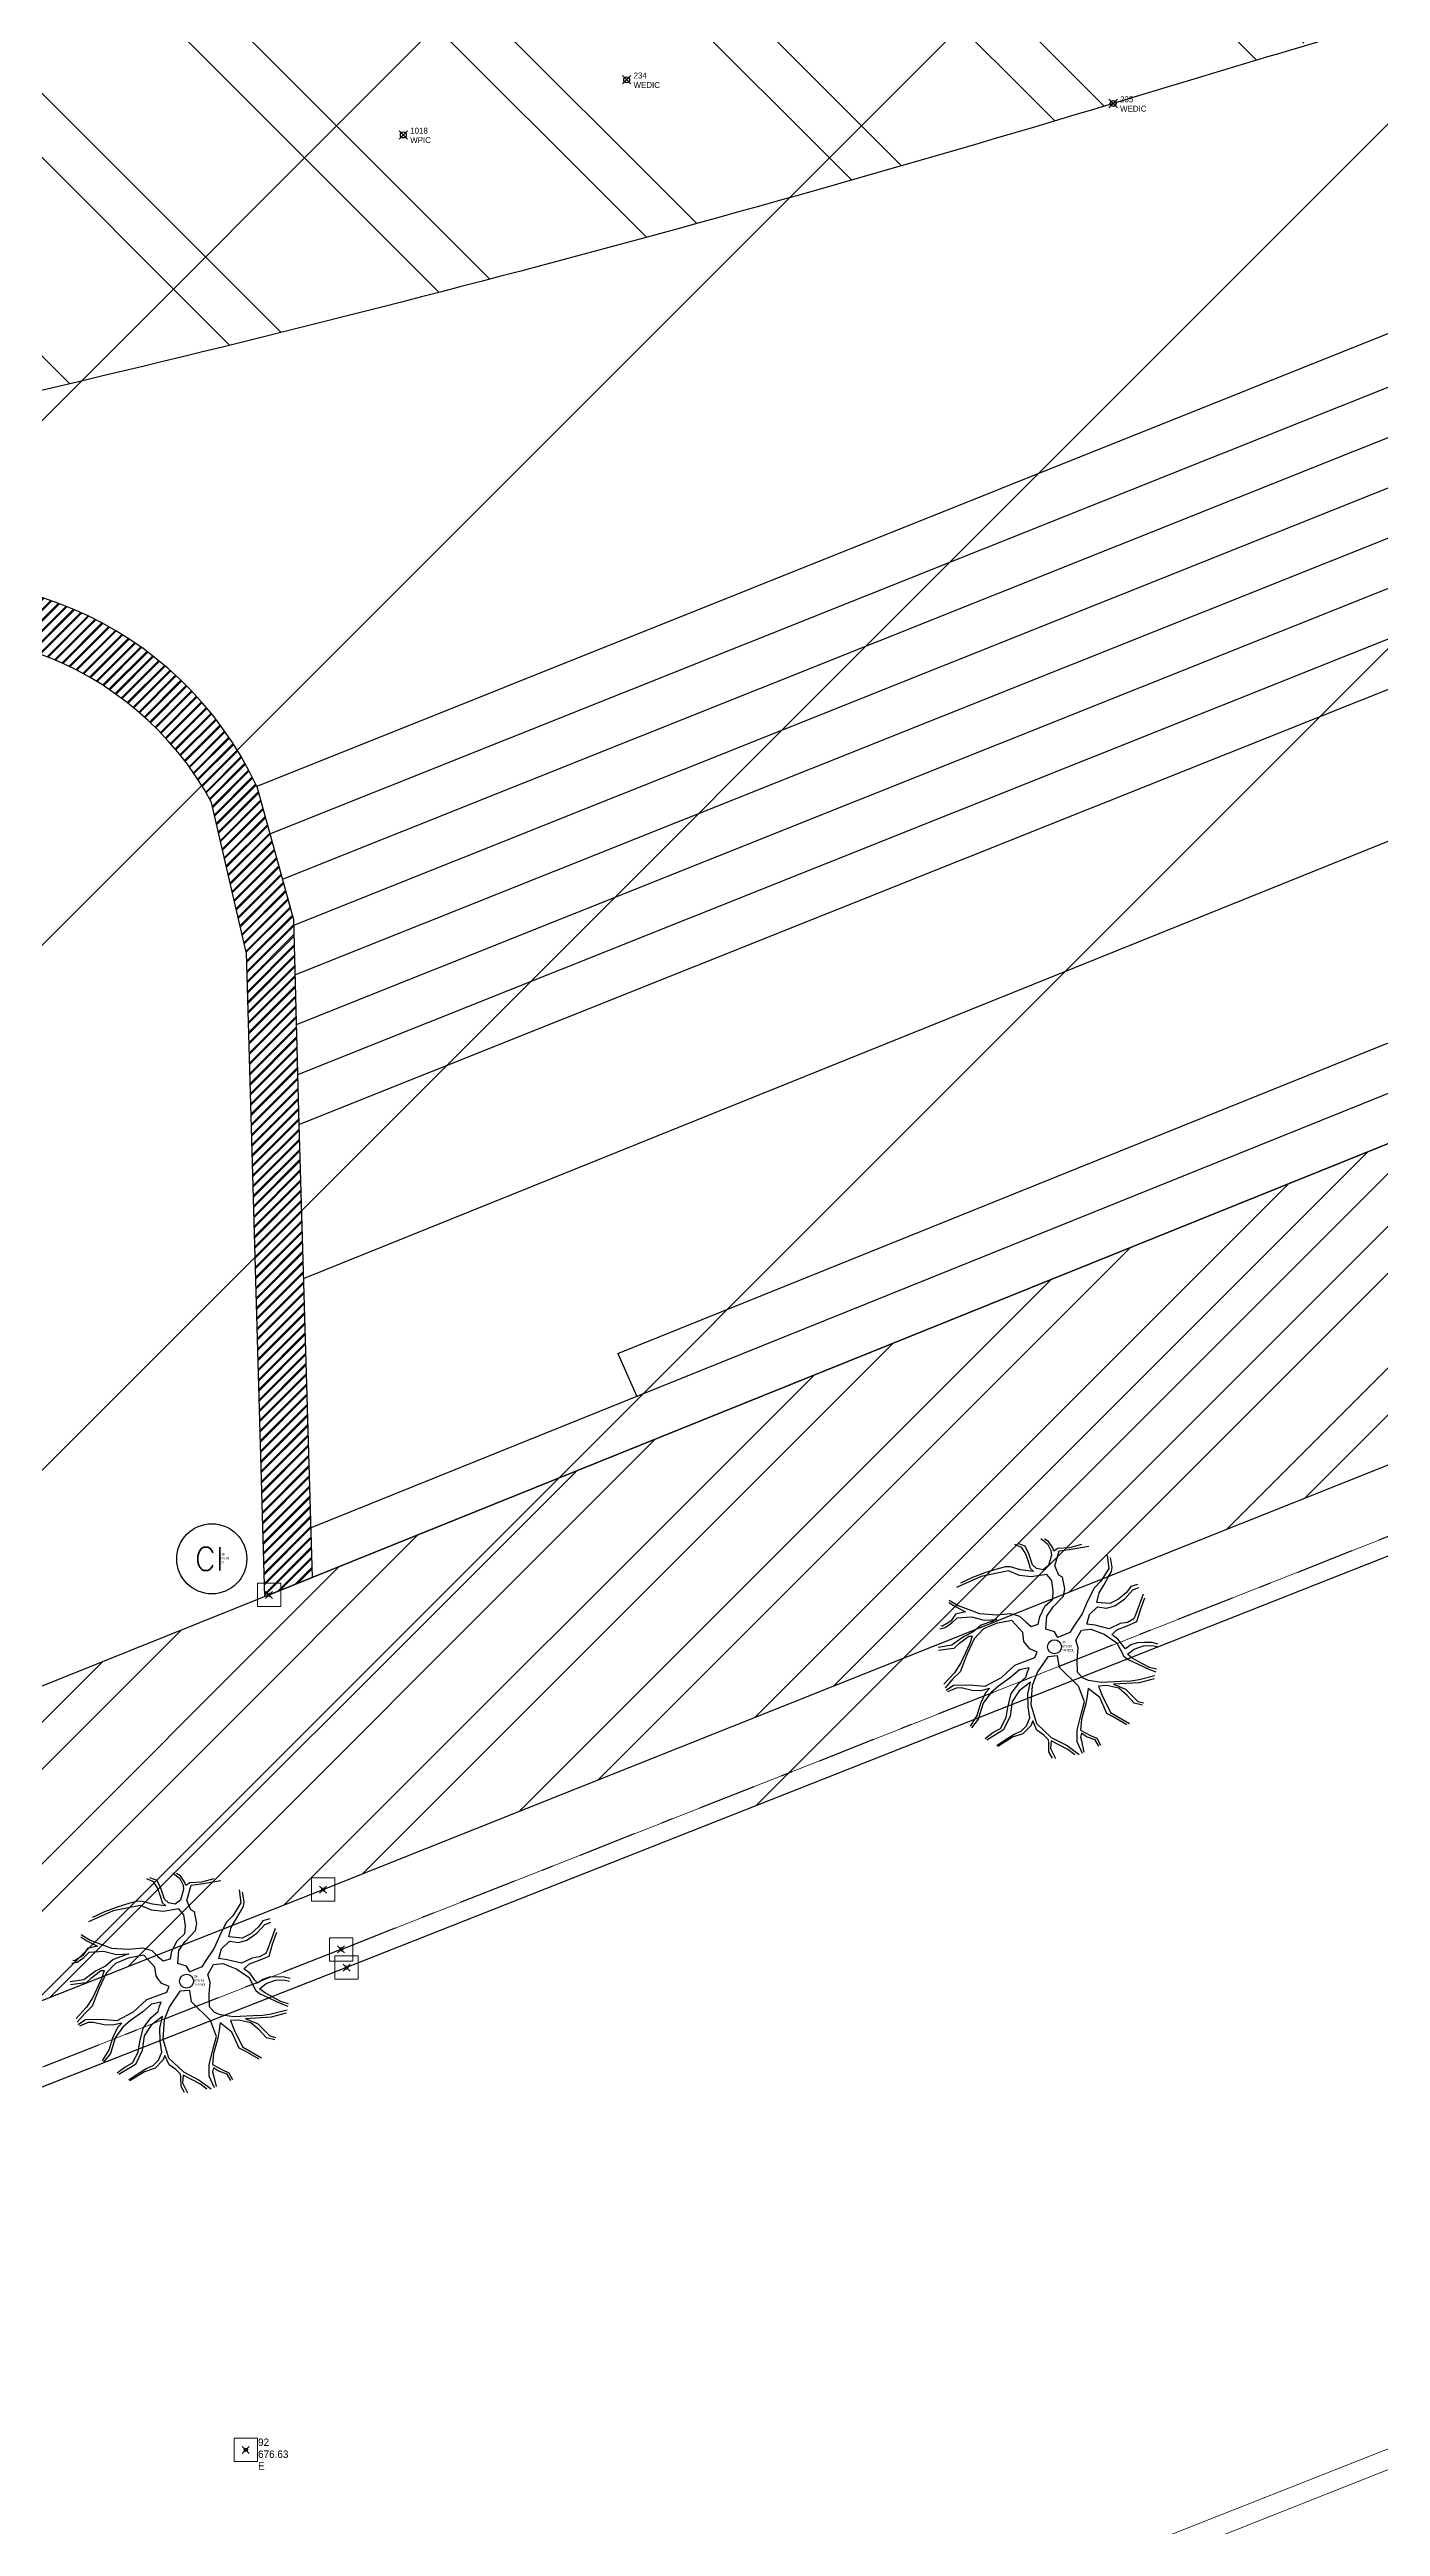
# Model space of a CAD drawing. Extents: x 350769 to 354978, y 6304672 to 6307963.
# Drawn here: x 352538.83 to 352550.22, y 6305429.26 to 6305450.44 of the extents above; entities that cross this region are included whole.
import ezdxf

# ---------------------------------------------------------------- set-up
doc = ezdxf.new("R2010")
doc.units = 0
doc.header["$PDMODE"] = 35
doc.header["$PDSIZE"] = 0.03
doc.linetypes.add('CONTINUOS', pattern=[0])
doc.linetypes.add('JPG_DASHDOT', pattern=[1, 0.5, -0.25, 0, -0.25])
doc.layers.get('0').update_dxf_attribs({"linetype": 'CONTINUOUS'})
doc.layers.get('Defpoints').update_dxf_attribs({"linetype": 'CONTINUOUS'})
for name, color, linetype in [('0-LEVANTAMIENTO 2020.SEP', 252, 'CONTINUOUS'), ('02_Geo ext_Acotamiento', 7, 'CONTINUOUS'), ('1-ESCALA', 252, 'CONTINUOUS'), ('1-LINEA EXTERIOR EDIFICIO MADERAS', 252, 'CONTINUOUS'), ('1-MURO', 7, 'CONTINUOUS'), ('1-PAVIMENTO', 161, 'CONTINUOUS'), ('1-SOLERA', 212, 'CONTINUOUS'), ('1-VEREDA', 251, 'CONTINUOUS'), ('2-ACHURADO MURO', 9, 'CONTINUOUS'), ('2-ACHURADO VEREDA', 252, 'CONTINUOUS'), ('C-TINN', 5, 'CONTINUOUS'), ('TOP-URB-SOLERAS', 2, 'JPG_DASHDOT'), ('V-NODE - 2013', 4, 'CONTINUOUS'), ('V-NODE-TEXT', 1, 'CONTINUOUS'), ('V-NODE-TEXT 2013', 2, 'CONTINUOUS'), ('V-NODE-TEXT5', 5, 'CONTINUOUS'), ('Z-ARBOL', 253, 'CONTINUOUS'), ('Z-CI', 253, 'CONTINUOUS')]:
    doc.layers.add(name, color=color, linetype=linetype)
doc.layers.add('0_ASD_TOPOGRAFIA_ELEMENTOS', color=9, linetype='CONTINUOS', lineweight=5, true_color=0xbdbdbd)
doc.styles.add('ROMANS', font='romans.shx', dxfattribs={"width": 0.65})
doc.dimstyles.new('Principal', dxfattribs={"dimscale": 0, "dimtxt": 2, "dimasz": 2, "dimexe": 1, "dimexo": 1, "dimtad": 1, "dimrnd": 0.05, "dimzin": 1, "dimtxsty": 'ROMANS', "dimcen": 2.5, "dimclrt": 2, "dimaunit": 2, "dimadec": 0, "dimazin": 0, "dimtfac": 1, "dimtmove": 0, "dimatfit": 3, "dimfxl": 1, "dimfxlon": 1, "dimarcsym": 0})

# ---------------------------------------------------------------- blocks, each defined once
blk = doc.blocks.new('*U414', base_point=(352540.506, 6305429.91))
at = {"layer": 'V-NODE - 2013', "lineweight": -2}
blk.add_point((352540.506, 6305429.91), dxfattribs=at)
at = {"layer": 'V-NODE-TEXT 2013', "linetype": 'ByBlock', "char_height": 0.0635}
for s, insert, attachment_point in [('92', (352540.611, 6305429.943), 7), ('676.63', (352540.611, 6305429.905), 1), ('E', (352540.611, 6305429.804), 1)]:
    blk.add_mtext(s, dxfattribs=dict(at, insert=insert, attachment_point=attachment_point))
blk = doc.blocks.new('*U621', base_point=(352541.854, 6305449.714))
at = {"layer": 'V-NODE-TEXT5', "lineweight": -2}
for p, q in [((352541.818, 6305449.678), (352541.89, 6305449.75)), ((352541.818, 6305449.75), (352541.89, 6305449.678))]:
    blk.add_line(p, q, dxfattribs=at)
blk.add_circle((352541.854, 6305449.714), 0.0254, dxfattribs=at)
at = {"layer": 'V-NODE-TEXT5', "color": 0, "linetype": 'ByBlock', "char_height": 0.0508}
for s, insert, attachment_point in [('1018', (352541.913, 6305449.75), 4), ('WPIC', (352541.913, 6305449.695), 1)]:
    blk.add_mtext(s, dxfattribs=dict(at, insert=insert, attachment_point=attachment_point))
blk = doc.blocks.new('*U687', base_point=(352543.765, 6305450.186))
at = {"layer": 'V-NODE-TEXT5', "lineweight": -2}
for p, q in [((352543.729, 6305450.15), (352543.801, 6305450.222)), ((352543.729, 6305450.222), (352543.801, 6305450.15))]:
    blk.add_line(p, q, dxfattribs=at)
blk.add_circle((352543.765, 6305450.186), 0.0254, dxfattribs=at)
at = {"layer": 'V-NODE-TEXT5', "color": 0, "linetype": 'ByBlock', "char_height": 0.0508}
for s, insert, attachment_point in [('234', (352543.824, 6305450.222), 4), ('WEDIC', (352543.824, 6305450.167), 1)]:
    blk.add_mtext(s, dxfattribs=dict(at, insert=insert, attachment_point=attachment_point))
blk = doc.blocks.new('*U688', base_point=(352547.928, 6305449.983))
at = {"layer": 'V-NODE-TEXT5', "lineweight": -2}
for p, q in [((352547.892, 6305449.947), (352547.964, 6305450.019)), ((352547.892, 6305450.019), (352547.964, 6305449.947))]:
    blk.add_line(p, q, dxfattribs=at)
blk.add_circle((352547.928, 6305449.983), 0.0254, dxfattribs=at)
at = {"layer": 'V-NODE-TEXT5', "color": 0, "linetype": 'ByBlock', "char_height": 0.0508}
for s, insert, attachment_point in [('WEDIC', (352547.987, 6305449.964), 1), ('235', (352547.987, 6305450.019), 4)]:
    blk.add_mtext(s, dxfattribs=dict(at, insert=insert, attachment_point=attachment_point))
blk = doc.blocks.new('ARBOL')
at = {"layer": 'Z-ARBOL', "color": 9, "linetype": 'Continuous', "true_color": 0xbdbdbd}
for p, q in [((-1.403, 3.597), (-1.165, 3.491)), ((-1.029, 3.526), (-1.286, 3.62)), ((-1.165, 3.491), (-1.017, 3.252)), ((-0.902, 3.26), (-1.029, 3.526)), ((-0.477, 3.797), (-0.24, 3.601)), ((-0.207, 3.685), (-0.352, 3.773)), ((-0.24, 3.601), (-0.123, 3.368)), ((-0.057, 3.46), (-0.207, 3.685)), ((0.515, 3.412), (1.206, 3.526)), ((0.952, 3.585), (0.526, 3.47)), ((-1.615, 2.657), (-2.573, 2.463)), ((-1.989, 2.729), (-2.436, 2.588)), ((-1.717, 2.798), (-1.989, 2.729)), ((-1.54, 2.794), (-1.717, 2.798)), ((-1.226, 2.493), (-1.615, 2.657)), ((-1.187, 2.697), (-1.54, 2.794)), ((-0.92, 2.661), (-1.187, 2.697)), ((-1.017, 3.252), (-0.911, 2.96)), ((-0.73, 2.639), (-0.92, 2.661)), ((-0.911, 2.96), (-0.854, 2.754)), ((-0.767, 2.873), (-0.902, 3.26)), ((-0.854, 2.754), (-0.73, 2.639)), ((-0.63, 2.741), (-0.767, 2.873)), ((-0.396, 2.696), (-0.63, 2.741)), ((-0.207, 2.841), (-0.396, 2.696)), ((-0.104, 3.213), (-0.207, 2.841)), ((-0.123, 3.368), (-0.104, 3.213)), ((-0.029, 3.35), (-0.057, 3.46)), ((0.118, 3.442), (-0.029, 3.35)), ((0.016, 2.829), (0.166, 3.358)), ((0.148, 2.502), (0.016, 2.829)), ((0.526, 3.47), (0.118, 3.442)), ((0.166, 3.358), (0.515, 3.412)), ((1.905, 2.74), (1.627, 2.295)), ((1.849, 3.198), (1.905, 2.74)), ((1.875, 2.414), (1.998, 2.632)), ((2.025, 2.777), (1.962, 3.121)), ((1.998, 2.632), (2.025, 2.777)), ((-2.573, 2.463), (-3.436, 2.075)), ((-2.87, 2.43), (-3.296, 2.225)), ((-2.436, 2.588), (-2.87, 2.43)), ((-0.816, 2.445), (-1.226, 2.493)), ((-0.266, 2.536), (-0.816, 2.445)), ((-0.096, 2.323), (-0.266, 2.536)), ((-0.041, 1.935), (-0.096, 2.323)), ((-0.059, 1.667), (-0.041, 1.935)), ((-0.047, 1.394), (0.316, 1.777)), ((0.28, 2.432), (0.148, 2.502)), ((0.364, 2.024), (0.28, 2.432)), ((0.316, 1.777), (0.364, 2.024)), ((1.387, 2.055), (1.15, 1.572)), ((1.627, 2.295), (1.387, 2.055)), ((1.485, 1.554), (1.564, 1.885)), ((1.564, 1.885), (1.729, 2.155)), ((1.729, 2.155), (1.875, 2.414)), ((2.52, 1.899), (2.249, 1.664)), ((2.463, 1.684), (2.748, 1.991)), ((2.673, 2.111), (2.52, 1.899)), ((2.914, 2.185), (2.673, 2.111)), ((2.748, 1.991), (2.957, 2.072)), ((3.108, 1.847), (2.968, 1.452)), ((-3.63, 0.901), (-3.923, 0.716)), ((-3.7, 1.548), (-3.498, 1.419)), ((-3.69, 1.634), (-3.381, 1.442)), ((-3.47, 1.143), (-3.63, 0.901)), ((-3.594, 0.834), (-3.415, 1.011)), ((-3.498, 1.419), (-3.116, 1.225)), ((-3.116, 1.225), (-3.47, 1.143)), ((-3.415, 1.011), (-2.907, 1.05)), ((-3.381, 1.442), (-2.627, 1.162)), ((-2.907, 1.05), (-2.46, 0.935)), ((-2.627, 1.162), (-2.021, 1.122)), ((-2.02, 0.956), (-2.574, 0.761)), ((-2.46, 0.935), (-2.02, 0.956)), ((-1.495, 0.916), (-2.048, 0.811)), ((-2.021, 1.122), (-1.544, 1.167)), ((-1.544, 1.167), (-1.222, 1.075)), ((-1.107, 0.496), (-1.495, 0.916)), ((-1.222, 1.075), (-1.003, 0.868)), ((-0.567, 0.785), (-0.517, 1.046)), ((-0.517, 1.046), (-0.333, 1.418)), ((-0.333, 1.418), (-0.059, 1.667)), ((-0.309, 0.615), (-0.27, 1.074)), ((-0.27, 1.074), (-0.047, 1.394)), ((0.973, 1.154), (0.657, 0.687)), ((1.15, 1.572), (0.973, 1.154)), ((1.13, 0.793), (1.228, 1.135)), ((1.228, 1.135), (1.504, 1.399)), ((1.945, 1.511), (1.485, 1.554)), ((1.504, 1.399), (1.819, 1.354)), ((1.819, 1.354), (2.109, 1.435)), ((2.249, 1.664), (1.945, 1.511)), ((2.109, 1.435), (2.463, 1.684)), ((2.522, 0.723), (2.891, 0.879)), ((2.78, 0.975), (2.562, 0.851)), ((2.839, 1.115), (2.78, 0.975)), ((2.968, 1.452), (2.839, 1.115)), ((2.891, 0.879), (3.018, 1.291)), ((3.018, 1.291), (3.163, 1.716)), ((-3.598, 0.051), (-4.08, -0.022)), ((-4.02, 0.629), (-3.835, 0.669)), ((-3.923, 0.716), (-3.985, 0.728)), ((-3.835, 0.669), (-3.594, 0.834)), ((-3.185, 0.35), (-3.598, 0.051)), ((-3.521, -0.054), (-3.326, 0.12)), ((-3.326, 0.12), (-3.003, 0.375)), ((-2.972, 0.113), (-3.28, -0.567)), ((-2.845, 0.526), (-3.185, 0.35)), ((-2.811, 0.278), (-3.057, -0.248)), ((-3.003, 0.375), (-2.891, 0.369)), ((-2.891, 0.369), (-2.972, 0.113)), ((-2.574, 0.761), (-2.845, 0.526)), ((-2.487, 0.623), (-2.811, 0.278)), ((-2.048, 0.811), (-2.487, 0.623)), ((-1.069, 0.187), (-1.107, 0.496)), ((-0.979, 0.064), (-1.069, 0.187)), ((-1.003, 0.868), (-0.823, 0.713)), ((-0.861, -0.079), (-0.979, 0.064)), ((-0.823, 0.713), (-0.567, 0.785)), ((-0.003, 0.526), (-0.309, 0.615)), ((0.12, 0.322), (-0.003, 0.526)), ((0.541, 0.498), (0.12, 0.322)), ((0.657, 0.687), (0.541, 0.498)), ((0.749, 0.232), (0.945, 0.586)), ((0.826, -0.039), (0.749, 0.232)), ((0.945, 0.586), (1.274, 0.614)), ((1.429, 0.75), (1.13, 0.793)), ((1.274, 0.614), (1.74, 0.435)), ((1.922, 0.626), (1.429, 0.75)), ((1.74, 0.435), (2.184, 0.139)), ((2.296, 0.811), (1.922, 0.626)), ((2.013, 0.428), (2.208, 0.602)), ((2.225, 0.267), (2.013, 0.428)), ((2.184, 0.139), (2.434, -0.331)), ((2.208, 0.602), (2.522, 0.723)), ((2.391, 0.039), (2.225, 0.267)), ((2.562, 0.851), (2.296, 0.811)), ((2.484, -0.069), (2.391, 0.039)), ((2.67, 0.062), (2.484, -0.069)), ((2.895, 0.139), (2.67, 0.062)), ((2.788, -0.082), (3.118, 0.036)), ((3.155, 0.15), (2.895, 0.139)), ((3.118, 0.036), (3.409, 0.041)), ((3.428, 0.143), (3.155, 0.15)), ((3.409, 0.041), (3.612, 0.003)), ((3.628, 0.09), (3.428, 0.143)), ((-4.066, -0.115), (-3.635, -0.062)), ((-3.635, -0.062), (-3.521, -0.054)), ((-3.28, -0.567), (-3.508, -0.915)), ((-3.057, -0.248), (-3.307, -0.878)), ((-1.859, -1.079), (-1.388, -0.641)), ((-1.226, -0.808), (-1.537, -1.08)), ((-1.388, -0.641), (-0.693, -0.382)), ((-0.89, -0.736), (-1.226, -0.808)), ((-0.949, -0.876), (-0.89, -0.736)), ((-0.607, -0.187), (-0.861, -0.079)), ((-0.693, -0.382), (-0.607, -0.187)), ((-0.234, -0.349), (-0.595, -0.883)), ((0.11, -0.324), (-0.234, -0.349)), ((0.178, -0.729), (0.11, -0.324)), ((0.844, -1.384), (0.178, -0.729)), ((0.792, -0.47), (0.826, -0.039)), ((0.808, -0.895), (0.792, -0.47)), ((2.434, -0.331), (2.56, -0.43)), ((2.56, -0.264), (2.788, -0.082)), ((2.727, -0.401), (2.56, -0.264)), ((2.56, -0.43), (3.301, -0.782)), ((3.107, -0.61), (2.727, -0.401)), ((3.327, -0.727), (3.107, -0.61)), ((3.301, -0.782), (3.556, -0.877)), ((3.574, -0.789), (3.327, -0.727)), ((-3.508, -0.915), (-3.874, -1.313)), ((-3.565, -1.13), (-3.831, -1.435)), ((-3.796, -1.524), (-3.541, -1.346)), ((-3.449, -1.454), (-3.747, -1.578)), ((-3.307, -0.878), (-3.565, -1.13)), ((-3.541, -1.346), (-2.989, -1.331)), ((-3.269, -1.443), (-3.449, -1.454)), ((-2.882, -1.532), (-3.269, -1.443)), ((-2.989, -1.331), (-2.433, -1.376)), ((-2.593, -1.542), (-2.882, -1.532)), ((-2.273, -1.468), (-2.593, -1.542)), ((-2.581, -1.981), (-2.412, -1.607)), ((-2.235, -1.61), (-2.5, -1.982)), ((-2.433, -1.376), (-1.859, -1.079)), ((-2.412, -1.607), (-2.273, -1.468)), ((-1.964, -1.376), (-2.235, -1.61)), ((-1.537, -1.08), (-1.964, -1.376)), ((-1.64, -2.131), (-1.515, -1.642)), ((-1.515, -1.642), (-1.253, -1.285)), ((-1.237, -1.544), (-1.487, -1.919)), ((-1.253, -1.285), (-1, -1.062)), ((-0.841, -1.243), (-1.237, -1.544)), ((-1, -1.062), (-0.949, -0.876)), ((-0.934, -1.647), (-0.841, -1.243)), ((-0.924, -2.102), (-0.934, -1.647)), ((-0.783, -1.36), (-0.829, -2.029)), ((-0.595, -0.883), (-0.783, -1.36)), ((0.98, -1.093), (0.808, -0.895)), ((1.046, -1.935), (0.844, -1.384)), ((1.19, -1.179), (0.98, -1.093)), ((1.184, -1.464), (1.136, -1.801)), ((1.592, -1.783), (1.184, -1.464)), ((1.645, -1.25), (1.19, -1.179)), ((1.833, -1.361), (1.539, -1.381)), ((1.539, -1.381), (1.67, -1.707)), ((2.33, -1.215), (1.645, -1.25)), ((1.67, -1.707), (1.96, -2.305)), ((2.251, -1.456), (1.833, -1.361)), ((2.967, -1.261), (2.068, -1.316)), ((2.068, -1.316), (2.488, -1.486)), ((2.542, -1.708), (2.251, -1.456)), ((2.671, -1.205), (2.33, -1.215)), ((2.488, -1.486), (2.923, -1.916)), ((2.797, -1.983), (2.542, -1.708)), ((2.971, -1.156), (2.671, -1.205)), ((3.494, -1.121), (2.967, -1.261)), ((3.522, -1.022), (2.971, -1.156)), ((-2.944, -2.787), (-2.711, -2.409)), ((-2.67, -2.537), (-2.906, -2.839)), ((-2.711, -2.409), (-2.581, -1.981)), ((-2.5, -1.982), (-2.67, -2.537)), ((-1.893, -2.866), (-1.691, -2.483)), ((-1.553, -2.434), (-1.79, -2.916)), ((-1.691, -2.483), (-1.64, -2.131)), ((-1.487, -1.919), (-1.553, -2.434)), ((-0.986, -2.768), (-0.869, -2.489)), ((-0.869, -2.489), (-0.924, -2.102)), ((-0.829, -2.029), (-0.631, -2.685)), ((-0.76, -2.6), (-0.825, -2.769)), ((-0.614, -2.929), (-0.76, -2.6)), ((0.792, -2.926), (0.931, -2.365)), ((0.947, -2.534), (0.907, -2.918)), ((0.931, -2.365), (1.046, -1.935)), ((1.089, -2.048), (0.947, -2.534)), ((1.136, -1.801), (1.089, -2.048)), ((1.84, -2.342), (1.592, -1.783)), ((2.032, -2.439), (1.84, -2.342)), ((1.96, -2.305), (2.63, -2.689)), ((2.541, -2.732), (2.032, -2.439)), ((3.09, -2.053), (2.797, -1.983)), ((2.923, -1.916), (3.123, -1.969)), ((-2.428, -3.216), (-2.163, -3.011)), ((-1.79, -2.916), (-2.375, -3.272)), ((-2.163, -3.011), (-1.893, -2.866)), ((-2.023, -3.459), (-1.763, -3.283)), ((-1.468, -3.174), (-1.982, -3.498)), ((-1.763, -3.283), (-1.414, -3.063)), ((-1.104, -3.047), (-1.468, -3.174)), ((-1.414, -3.063), (-1.168, -2.959)), ((-1.168, -2.959), (-0.986, -2.768)), ((-0.825, -2.769), (-1.104, -3.047)), ((-0.631, -2.685), (-0.112, -3.176)), ((-0.371, -3.096), (-0.614, -2.929)), ((-0.209, -3.263), (-0.371, -3.096)), ((-0.194, -3.356), (-0.209, -3.263)), ((-0.193, -3.688), (-0.194, -3.356)), ((-0.118, -3.295), (-0.137, -3.563)), ((0.469, -3.603), (-0.118, -3.295)), ((-0.112, -3.176), (0.447, -3.464)), ((0.447, -3.464), (0.866, -3.771)), ((0.795, -3.334), (0.792, -2.926)), ((0.979, -3.736), (0.795, -3.334)), ((0.95, -3.032), (0.906, -3.174)), ((0.906, -3.174), (0.947, -3.302)), ((0.907, -2.918), (1.258, -3.106)), ((0.947, -3.302), (1.033, -3.696)), ((1.12, -3.155), (0.95, -3.032)), ((1.423, -3.258), (1.12, -3.155)), ((1.258, -3.106), (1.481, -3.209)), ((1.558, -3.479), (1.423, -3.258)), ((1.481, -3.209), (1.614, -3.445)), ((-0.073, -3.907), (-0.193, -3.688)), ((-0.137, -3.563), (0.039, -3.913)), ((0.709, -3.785), (0.469, -3.603))]:
    blk.add_line(p, q, dxfattribs=at)
at = {"layer": 'Z-ARBOL', "color": 9, "true_color": 0xbdbdbd}
blk.add_circle((0, 0), 0.245, dxfattribs=at)
blk = doc.blocks.new('*U735', base_point=(352547.426, 6305436.781))
at = {"layer": 'Z-ARBOL', "linetype": 'ByBlock', "lineweight": -2, "xscale": 0.2441400029806206, "yscale": 0.2441400029806206, "zscale": 0.2441400029806206}
blk.add_blockref('ARBOL', (352547.426, 6305436.781), dxfattribs=at)
at = {"layer": 'V-NODE-TEXT', "linetype": 'ByBlock', "char_height": 0.02}
for s, insert, attachment_point in [('35', (352547.491, 6305436.821), 4), ('676.88', (352547.491, 6305436.796), 1), ('°ARBOL', (352547.491, 6305436.751), 4)]:
    blk.add_mtext(s, dxfattribs=dict(at, insert=insert, attachment_point=attachment_point))
blk = doc.blocks.new('*U736', base_point=(352539.999, 6305433.92))
at = {"layer": 'Z-ARBOL', "linetype": 'ByBlock', "lineweight": -2, "xscale": 0.2441400029806206, "yscale": 0.2441400029806206, "zscale": 0.2441400029806206}
blk.add_blockref('ARBOL', (352539.999, 6305433.92), dxfattribs=at)
at = {"layer": 'V-NODE-TEXT', "linetype": 'ByBlock', "char_height": 0.02}
for s, insert, attachment_point in [('36', (352540.064, 6305433.96), 4), ('676.74', (352540.064, 6305433.935), 1), ('°ARBOL', (352540.064, 6305433.89), 4)]:
    blk.add_mtext(s, dxfattribs=dict(at, insert=insert, attachment_point=attachment_point))
blk = doc.blocks.new('CI')
at = {"layer": 'Z-CI'}
blk.add_circle((0, 0), 1.2, dxfattribs=at)
at = {"layer": 'Z-CI', "style": 'ROMANS'}
blk.add_text('CI', height=0.8, rotation=360, dxfattribs=at).set_placement((-0.579, -0.402))
blk = doc.blocks.new('*U793', base_point=(352540.215, 6305437.533))
at = {"layer": 'Z-CI', "linetype": 'ByBlock', "lineweight": -2, "xscale": 0.25, "yscale": 0.25, "zscale": 0.25}
blk.add_blockref('CI', (352540.215, 6305437.533), dxfattribs=at)
at = {"layer": 'V-NODE-TEXT', "linetype": 'ByBlock', "char_height": 0.02}
for s, insert, attachment_point in [('676.65', (352540.28, 6305437.548), 1), ('116', (352540.28, 6305437.573), 4), ('°CI', (352540.28, 6305437.503), 4)]:
    blk.add_mtext(s, dxfattribs=dict(at, insert=insert, attachment_point=attachment_point))
blk = doc.blocks.new('*D1236')
at = {"layer": '02_Geo ext_Acotamiento', "color": 0, "lineweight": -2, "transparency": 16777216}
blk.add_line((352474.045, 6305972.496), (352473.119, 6305978.179), dxfattribs=at)
at = {"layer": '02_Geo ext_Acotamiento', "color": 0, "transparency": 16777216}
blk.add_solid([(352473.283, 6305978.206), (352472.954, 6305978.153), (352472.958, 6305979.166)], dxfattribs=at)
at = {"layer": 'Defpoints', "color": 0, "transparency": 16777216}
for p in [(352472.958, 6305979.166), (352596.042, 6305224.025)]:
    blk.add_point(p, dxfattribs=at)
at = {"layer": '02_Geo ext_Acotamiento', "color": 2, "transparency": 16777216, "insert": (352474.582, 6305974.845), "char_height": 1, "attachment_point": 5, "rotation": 279.2575, "style": 'ROMANS'}
blk.add_mtext('R765,10', dxfattribs=at)
blk = doc.blocks.new('*U4663', base_point=(352540.506, 6305429.91))
at = {"layer": 'V-NODE - 2013', "lineweight": -2}
blk.add_point((352540.506, 6305429.91), dxfattribs=at)
at = {"layer": 'V-NODE-TEXT 2013', "linetype": 'ByBlock', "char_height": 0.0635}
for s, insert, attachment_point in [('92', (352540.611, 6305429.943), 7), ('676.63', (352540.611, 6305429.905), 1), ('E', (352540.611, 6305429.804), 1)]:
    blk.add_mtext(s, dxfattribs=dict(at, insert=insert, attachment_point=attachment_point))
blk = doc.blocks.new('*U4897', base_point=(352541.854, 6305449.714))
at = {"layer": 'V-NODE-TEXT5', "lineweight": -2}
for p, q in [((352541.818, 6305449.678), (352541.89, 6305449.75)), ((352541.818, 6305449.75), (352541.89, 6305449.678))]:
    blk.add_line(p, q, dxfattribs=at)
blk.add_circle((352541.854, 6305449.714), 0.0254, dxfattribs=at)
at = {"layer": 'V-NODE-TEXT5', "color": 0, "linetype": 'ByBlock', "char_height": 0.0508}
for s, insert, attachment_point in [('1018', (352541.913, 6305449.75), 4), ('WPIC', (352541.913, 6305449.695), 1)]:
    blk.add_mtext(s, dxfattribs=dict(at, insert=insert, attachment_point=attachment_point))
blk = doc.blocks.new('*U4963', base_point=(352543.765, 6305450.186))
at = {"layer": 'V-NODE-TEXT5', "lineweight": -2}
for p, q in [((352543.729, 6305450.15), (352543.801, 6305450.222)), ((352543.729, 6305450.222), (352543.801, 6305450.15))]:
    blk.add_line(p, q, dxfattribs=at)
blk.add_circle((352543.765, 6305450.186), 0.0254, dxfattribs=at)
at = {"layer": 'V-NODE-TEXT5', "color": 0, "linetype": 'ByBlock', "char_height": 0.0508}
for s, insert, attachment_point in [('234', (352543.824, 6305450.222), 4), ('WEDIC', (352543.824, 6305450.167), 1)]:
    blk.add_mtext(s, dxfattribs=dict(at, insert=insert, attachment_point=attachment_point))
blk = doc.blocks.new('*U4964', base_point=(352547.928, 6305449.983))
at = {"layer": 'V-NODE-TEXT5', "lineweight": -2}
for p, q in [((352547.892, 6305449.947), (352547.964, 6305450.019)), ((352547.892, 6305450.019), (352547.964, 6305449.947))]:
    blk.add_line(p, q, dxfattribs=at)
blk.add_circle((352547.928, 6305449.983), 0.0254, dxfattribs=at)
at = {"layer": 'V-NODE-TEXT5', "color": 0, "linetype": 'ByBlock', "char_height": 0.0508}
for s, insert, attachment_point in [('WEDIC', (352547.987, 6305449.964), 1), ('235', (352547.987, 6305450.019), 4)]:
    blk.add_mtext(s, dxfattribs=dict(at, insert=insert, attachment_point=attachment_point))
blk = doc.blocks.new('*U5012', base_point=(352547.426, 6305436.781))
at = {"layer": 'Z-ARBOL', "linetype": 'ByBlock', "lineweight": -2, "xscale": 0.2441400029806206, "yscale": 0.2441400029806206, "zscale": 0.2441400029806206}
blk.add_blockref('ARBOL', (352547.426, 6305436.781), dxfattribs=at)
at = {"layer": 'V-NODE-TEXT', "linetype": 'ByBlock', "char_height": 0.02}
for s, insert, attachment_point in [('35', (352547.491, 6305436.821), 4), ('676.88', (352547.491, 6305436.796), 1), ('°ARBOL', (352547.491, 6305436.751), 4)]:
    blk.add_mtext(s, dxfattribs=dict(at, insert=insert, attachment_point=attachment_point))
blk = doc.blocks.new('*U5013', base_point=(352539.999, 6305433.92))
at = {"layer": 'Z-ARBOL', "linetype": 'ByBlock', "lineweight": -2, "xscale": 0.2441400029806206, "yscale": 0.2441400029806206, "zscale": 0.2441400029806206}
blk.add_blockref('ARBOL', (352539.999, 6305433.92), dxfattribs=at)
at = {"layer": 'V-NODE-TEXT', "linetype": 'ByBlock', "char_height": 0.02}
for s, insert, attachment_point in [('36', (352540.064, 6305433.96), 4), ('676.74', (352540.064, 6305433.935), 1), ('°ARBOL', (352540.064, 6305433.89), 4)]:
    blk.add_mtext(s, dxfattribs=dict(at, insert=insert, attachment_point=attachment_point))
blk = doc.blocks.new('*U5072', base_point=(352540.215, 6305437.533))
at = {"layer": 'Z-CI', "linetype": 'ByBlock', "lineweight": -2, "xscale": 0.25, "yscale": 0.25, "zscale": 0.25}
blk.add_blockref('CI', (352540.215, 6305437.533), dxfattribs=at)
at = {"layer": 'V-NODE-TEXT', "linetype": 'ByBlock', "char_height": 0.02}
for s, insert, attachment_point in [('676.65', (352540.28, 6305437.548), 1), ('116', (352540.28, 6305437.573), 4), ('°CI', (352540.28, 6305437.503), 4)]:
    blk.add_mtext(s, dxfattribs=dict(at, insert=insert, attachment_point=attachment_point))
blk = doc.blocks.new('TOPOGRAFIA')
at = {"layer": '1-LINEA EXTERIOR EDIFICIO MADERAS', "lineweight": 0, "true_color": 0xbdbdbd}
h = blk.add_hatch(dxfattribs=at)
h.set_pattern_fill('ANSI31', color=9, scale=0.5, angle=90)
h.set_pattern_definition([(135, (38000, -3000), (-1.12253201513, -1.12253201513), [])])
h.paths.add_polyline_path([(390509.254, 6302464.349), (390489.235, 6302457.311, 0.006593), (390483.626, 6302455.312, 0.225672), (390479.522, 6302451.091, 0.369359), (390482.833, 6302442.806, 0.105621), (390487.097, 6302441.999), (390494.78, 6302441.975, 0.022709), (390512.986, 6302443.076, 0.009245), (390519.629, 6302443.906, 0.008069), (390526.96, 6302445.081, 0.00776), (390532.19, 6302446.09, 0.003168), (390537.058, 6302447.14, 0.018522), (390547.928, 6302449.983, -0.000441), (390550.949, 6302450.891, 0.020574), (390552.004, 6302451.255, 0.02318), (390567.437, 6302456.785, 0.024648), (390573.151, 6302459.473, 0.065043), (390578.117, 6302463.01, 0.03227), (390582.068, 6302467.188, 0.06625), (390589.221, 6302481.458, 0.027642), (390596.216, 6302502.437, 0.013828), (390598.79, 6302513.005, 0.018853), (390600.543, 6302523.006, 0.159831), (390600.113, 6302525.357, 0.093527), (390598.113, 6302527.807, 0.380747), (390588.95, 6302527.551), (390586.878, 6302524.749), (390584.88, 6302521.705), (390583.088, 6302518.971), (390579.481, 6302513.484), (390576.46, 6302508.881), (390569.643, 6302498.477), (390565.382, 6302491.97), (390560.315, 6302485.388), (390555.754, 6302481.548), (390539.433, 6302474.882), (390517.803, 6302467.362)])
at = {"layer": '2-ACHURADO MURO', "lineweight": 0, "true_color": 0xbdbdbd}
h = blk.add_hatch(dxfattribs=at)
h.set_pattern_fill('ANSI31', color=9, scale=0.02)
h.set_pattern_definition([(45, (38000, -3000), (-0.04490128060535, 0.04490128060535), [])])
h.paths.add_polyline_path([(390520.975, 6302437.918), (390529.366, 6302442.011), (390536.77, 6302445.243, -0.381102), (390540.214, 6302444.003), (390540.51, 6302442.722), (390540.666, 6302437.209), (390541.073, 6302437.372), (390540.961, 6302441.25), (390540.915, 6302443.003), (390540.6, 6302444.141, 0.38257), (390536.855, 6302445.738), (390527.689, 6302441.724), (390520.631, 6302438.222), (390512.822, 6302433.934), (390504.46, 6302428.841), (390501.998, 6302427.26), (390502.233, 6302426.895), (390504.69, 6302428.473), (390513.039, 6302433.558)])
at = {"layer": '1-ESCALA', "color": 9, "lineweight": 0, "true_color": 0xbdbdbd, "flags": 128}
for points in [[(390540.705, 6302437.224), (390559.381, 6302444.752), (390572.313, 6302449.916), (390585.207, 6302455.053), (390596.032, 6302459.42), (390599.939, 6302461.036)], [(390540.999, 6302439.93), (390558.487, 6302446.979), (390571.423, 6302452.145), (390584.314, 6302457.281), (390591.826, 6302460.311)], [(390543.69, 6302439.29), (390559.083, 6302445.494), (390572.016, 6302450.659), (390584.909, 6302455.796), (390595.729, 6302460.161), (390595.766, 6302460.176)], [(390540.712, 6302443.735), (390555.987, 6302449.836), (390571.706, 6302456.166)], [(390540.82, 6302443.347), (390556.136, 6302449.464), (390571.96, 6302455.837)], [(390540.916, 6302442.955), (390556.284, 6302449.093), (390572.213, 6302455.508)], [(390540.927, 6302442.529), (390556.433, 6302448.722), (390572.466, 6302455.179)], [(390540.939, 6302442.103), (390556.582, 6302448.351), (390572.72, 6302454.85)], [(390540.95, 6302441.676), (390556.731, 6302447.979), (390572.973, 6302454.521)], [(390540.961, 6302441.25), (390556.88, 6302447.608), (390573.273, 6302454.21)], [(390541.06, 6302437.799), (390559.232, 6302445.123), (390572.165, 6302450.287), (390580.632, 6302453.661), (390580.507, 6302454.011)], [(390543.69, 6302439.29), (390543.851, 6302438.923)]]:
    blk.add_lwpolyline(points, dxfattribs=at)
at = {"layer": '1-LINEA EXTERIOR EDIFICIO MADERAS', "color": 9, "lineweight": 0, "true_color": 0xbdbdbd, "flags": 128}
blk.add_lwpolyline([(390596.216, 6302502.437, -0.027642), (390589.221, 6302481.458, -0.06625), (390582.068, 6302467.188, -0.03227), (390578.117, 6302463.01, -0.065043), (390573.151, 6302459.473, -0.024648), (390567.437, 6302456.785, -0.02318), (390552.004, 6302451.255, -0.020574), (390550.949, 6302450.891, 0.000441), (390547.928, 6302449.983, -0.018522), (390537.058, 6302447.14, -0.003168), (390532.19, 6302446.09, -0.00776), (390526.96, 6302445.081, -0.008069), (390519.629, 6302443.906, -0.009245)], format="xyb", dxfattribs=at)
at = {"layer": '1-MURO', "color": 9, "lineweight": 0, "true_color": 0xbdbdbd}
blk.add_line((390541.073, 6302437.372), (390540.666, 6302437.209), dxfattribs=at)
at = {"layer": '1-MURO', "color": 9, "lineweight": 0, "true_color": 0xbdbdbd, "flags": 128}
for points in [[(390571.43, 6302456.525), (390555.445, 6302450.081), (390540.6, 6302444.141), (390540.915, 6302443.003), (390540.961, 6302441.25)], [(390540.51, 6302442.722), (390540.666, 6302437.209)], [(390540.961, 6302441.25), (390541.073, 6302437.372)]]:
    blk.add_lwpolyline(points, dxfattribs=at)
blk.add_lwpolyline([(390540.51, 6302442.722), (390540.214, 6302444.003, 0.381102), (390536.77, 6302445.243), (390529.366, 6302442.011), (390520.975, 6302437.918), (390513.039, 6302433.558), (390504.69, 6302428.473), (390502.233, 6302426.895)], format="xyb", dxfattribs=at)
at = {"layer": '1-MURO', "color": 9, "lineweight": 0, "true_color": 0xbdbdbd}
blk.add_arc((390537.837, 6302442.85), 3.05, 25.0342, 108.7756, dxfattribs=at)
at = {"layer": '1-PAVIMENTO', "color": 9, "lineweight": 0, "true_color": 0xbdbdbd, "flags": 128}
for points in [[(390444.268, 6302388.116), (390457.741, 6302393.434), (390468.498, 6302397.661), (390479.763, 6302402.113), (390491.069, 6302406.566), (390504.34, 6302411.797), (390516.096, 6302416.436), (390528.667, 6302421.39), (390542.311, 6302426.778), (390554.613, 6302431.626), (390569.19, 6302437.377), (390581.349, 6302442.198), (390592.357, 6302446.525), (390602.496, 6302450.542)], [(390441.522, 6302394.629), (390452.503, 6302398.982), (390458.213, 6302401.216), (390468.05, 6302405.104), (390476.439, 6302408.401), (390481.682, 6302410.475), (390490.722, 6302414.053), (390503.01, 6302418.889), (390512.509, 6302422.629), (390523.045, 6302426.8), (390532.693, 6302430.631), (390541.368, 6302434.036), (390559.984, 6302441.387), (390574.209, 6302447), (390587.598, 6302452.326), (390599.579, 6302457.023), (390608.801, 6302460.676), (390618.951, 6302464.69)]]:
    blk.add_lwpolyline(points, dxfattribs=at)
at = {"layer": '1-SOLERA', "color": 9, "lineweight": 0, "true_color": 0xbdbdbd}
for p, q in [((390541.321, 6302434.192), (390560.49, 6302441.751)), ((390532.641, 6302430.776), (390541.321, 6302434.192))]:
    blk.add_line(p, q, dxfattribs=at)
at = {"layer": '1-SOLERA', "color": 9, "lineweight": 0, "true_color": 0xbdbdbd, "flags": 128}
blk.add_lwpolyline([(390444.36, 6302387.966), (390457.762, 6302393.273), (390468.575, 6302397.519), (390479.829, 6302401.965), (390491.135, 6302406.422), (390504.423, 6302411.655), (390516.147, 6302416.29), (390528.739, 6302421.254), (390542.04, 6302426.48), (390554.717, 6302431.497), (390569.137, 6302437.209), (390581.385, 6302442.039), (390592.396, 6302446.375), (390602.55, 6302450.4)], dxfattribs=at)
at = {"layer": '1-VEREDA', "color": 9, "lineweight": 0, "true_color": 0xbdbdbd}
for points in [[(390522.849, 6302427.501), (390532.385, 6302431.239), (390541.168, 6302434.704), (390560.355, 6302442.352), (390574.057, 6302447.661), (390586.18, 6302452.427), (390599.796, 6302457.878)], [(390596.032, 6302459.42), (390585.207, 6302455.053), (390572.313, 6302449.916), (390559.381, 6302444.752), (390540.705, 6302437.224), (390531.498, 6302433.526), (390522.742, 6302429.978)]]:
    blk.add_lwpolyline(points, dxfattribs=at)
at = {"layer": 'C-TINN', "color": 9, "linetype": 'Continuous', "lineweight": 0, "true_color": 0xbdbdbd}
for points, elevation in [([(390540.605, 6302437.124), (390540.605, 6302437.324), (390540.805, 6302437.324), (390540.805, 6302437.124), (390540.605, 6302437.124)], 676.818), ([(390541.068, 6302434.604), (390541.068, 6302434.804), (390541.268, 6302434.804), (390541.268, 6302434.604), (390541.068, 6302434.604)], 676.791), ([(390541.221, 6302434.092), (390541.221, 6302434.292), (390541.421, 6302434.292), (390541.421, 6302434.092), (390541.221, 6302434.092)], 676.757), ([(390541.268, 6302433.936), (390541.268, 6302434.136), (390541.468, 6302434.136), (390541.468, 6302433.936), (390541.268, 6302433.936)], 676.612), ([(390540.406, 6302429.81), (390540.406, 6302430.01), (390540.606, 6302430.01), (390540.606, 6302429.81), (390540.406, 6302429.81)], 676.628)]:
    blk.add_lwpolyline(points, dxfattribs=dict(at, elevation=elevation))
for p in [(390540.705, 6302437.224, 676.818), (390541.168, 6302434.704, 676.791), (390541.321, 6302434.192, 676.757), (390541.368, 6302434.036, 676.612), (390540.506, 6302429.91, 676.628)]:
    blk.add_point(p, dxfattribs=at)
at = {"color": 9, "lineweight": 0, "true_color": 0xbdbdbd}
for name, p in [('*U4963', (390543.765, 6302450.186)), ('*U4964', (390547.928, 6302449.983)), ('*U4897', (390541.854, 6302449.714)), ('*U4663', (390540.506, 6302429.91))]:
    blk.add_blockref(name, p, dxfattribs=at)
at = {"layer": 'Z-ARBOL', "color": 9, "lineweight": 0, "true_color": 0xbdbdbd}
for name, p in [('*U5012', (390547.426, 6302436.781)), ('*U5013', (390539.999, 6302433.92))]:
    blk.add_blockref(name, p, dxfattribs=at)
at = {"layer": 'Z-CI', "color": 9, "lineweight": 0, "true_color": 0xbdbdbd}
blk.add_blockref('*U5072', (390540.215, 6302437.533), dxfattribs=at)

msp = doc.modelspace()

# ---------------------------------------------------------------- hatches: boundary and pattern name
at = {"layer": '0-LEVANTAMIENTO 2020.SEP'}
h = msp.add_hatch(dxfattribs=at)
h.set_pattern_fill('ANSI31', color=252)
h.paths.add_polyline_path([(352458.213, 6305401.216), (352452.503, 6305398.982), (352452.816, 6305399.28), (352452.609, 6305399.636), (352451.638, 6305400.227), (352457.678, 6305402.577), (352457.689, 6305402.79), (352457.683, 6305402.996), (352454.252, 6305411.685), (352450.931, 6305420.069), (352447.151, 6305429.404), (352442.008, 6305442.347), (352436.835, 6305455.304), (352430.757, 6305470.685), (352440.792, 6305475.07), (352451.682, 6305479.894), (352465.771, 6305486.18), (352480.216, 6305492.535), (352496.407, 6305499.712), (352513.657, 6305507.299), (352529.161, 6305514.161), (352541.959, 6305519.8), (352561.927, 6305528.675), (352571.449, 6305540.268), (352583.647, 6305555.178), (352598.213, 6305545.789), (352605.453, 6305541.805), (352602.222, 6305538.721), (352606.073, 6305535.813), (352608.645, 6305532.42), (352608.792, 6305532.234), (352608.857, 6305528.43), (352613.727, 6305525.092), (352613.927, 6305524.926), (352609.716, 6305517.616), (352604.317, 6305502.974), (352607.353, 6305483.644), (352606.958, 6305479.393), (352608.039, 6305476.818), (352609.065, 6305474.225), (352617.537, 6305468.424), (352618.346, 6305465.146), (352618.854, 6305464.849), (352618.951, 6305464.69), (352608.801, 6305460.676), (352599.579, 6305457.023), (352587.598, 6305452.326), (352574.209, 6305447), (352559.984, 6305441.387), (352541.368, 6305434.036), (352532.693, 6305430.631), (352523.045, 6305426.8), (352512.509, 6305422.629), (352503.01, 6305418.889), (352490.722, 6305414.053), (352481.682, 6305410.475), (352476.439, 6305408.401), (352468.05, 6305405.104)])
at = {"layer": '1-LINEA EXTERIOR EDIFICIO MADERAS'}
h = msp.add_hatch(dxfattribs=at)
h.set_pattern_fill('ANSI31', color=252, scale=0.5, angle=90)
h.paths.add_polyline_path([(352509.254, 6305464.349), (352489.235, 6305457.311, 0.006593), (352483.626, 6305455.312, 0.225672), (352479.522, 6305451.091, 0.369359), (352482.833, 6305442.806, 0.105621), (352487.097, 6305441.999), (352494.78, 6305441.975, 0.022709), (352512.986, 6305443.076, 0.009245), (352519.629, 6305443.906, 0.008069), (352526.96, 6305445.081, 0.00776), (352532.19, 6305446.09, 0.003168), (352537.058, 6305447.14, 0.018522), (352547.928, 6305449.983, -0.000433), (352550.887, 6305450.916, 0.02483), (352567.437, 6305456.785, 0.024648), (352573.151, 6305459.473, 0.065043), (352578.117, 6305463.01, 0.03227), (352582.068, 6305467.188, 0.06625), (352589.221, 6305481.458, 0.027642), (352596.216, 6305502.437, 0.013828), (352598.79, 6305513.005, 0.018853), (352600.543, 6305523.006, 0.159831), (352600.113, 6305525.357, 0.093527), (352598.113, 6305527.807, 0.380747), (352588.95, 6305527.551), (352586.878, 6305524.749), (352584.88, 6305521.705), (352583.088, 6305518.971), (352579.481, 6305513.484), (352576.46, 6305508.881), (352569.643, 6305498.477), (352565.382, 6305491.97), (352560.315, 6305485.388), (352555.754, 6305481.548), (352539.433, 6305474.882), (352517.803, 6305467.362)])
at = {"layer": '2-ACHURADO MURO'}
h = msp.add_hatch(dxfattribs=at)
h.set_pattern_fill('ANSI31', color=256, scale=0.02)
h.set_pattern_definition([(45, (0, 0), (-0.04490128060535, 0.04490128060535), [])])
h.paths.add_polyline_path([(352520.975, 6305437.918), (352529.366, 6305442.011), (352536.77, 6305445.243, -0.381102), (352540.214, 6305444.003), (352540.51, 6305442.722), (352540.666, 6305437.209), (352541.073, 6305437.372), (352540.961, 6305441.25), (352540.915, 6305443.003), (352540.6, 6305444.141, 0.38257), (352536.855, 6305445.738), (352527.689, 6305441.724), (352520.631, 6305438.222), (352512.822, 6305433.934), (352504.46, 6305428.841), (352501.998, 6305427.26), (352502.233, 6305426.895), (352504.69, 6305428.473), (352513.039, 6305433.558)])
at = {"layer": '2-ACHURADO VEREDA'}
h = msp.add_hatch(dxfattribs=at)
h.set_pattern_fill('ANSI32', color=256, scale=0.09)
edge = h.paths.add_edge_path()
edge.add_line((352494.157, 6305418.53), (352488.941, 6305416.427))
edge.add_line((352488.941, 6305416.427), (352489.942, 6305414.484))
edge.add_arc((352490.824, 6305415.746), 1.539, 235.046, 265.5321)
edge.add_line((352490.704, 6305414.211), (352494.697, 6305415.812))
edge.add_line((352494.697, 6305415.812), (352494.552, 6305416.257))
edge.add_line((352494.552, 6305416.257), (352502.709, 6305419.494))
edge.add_line((352502.709, 6305419.494), (352512.363, 6305423.326))
edge.add_line((352512.363, 6305423.326), (352522.849, 6305427.501))
edge.add_line((352522.849, 6305427.501), (352532.385, 6305431.239))
edge.add_line((352532.385, 6305431.239), (352541.168, 6305434.704))
edge.add_line((352541.168, 6305434.704), (352560.355, 6305442.352))
edge.add_line((352560.355, 6305442.352), (352574.057, 6305447.661))
edge.add_line((352574.057, 6305447.661), (352586.18, 6305452.427))
edge.add_line((352586.18, 6305452.427), (352599.796, 6305457.878))
edge.add_line((352599.796, 6305457.878), (352599.983, 6305460.901))
edge.add_line((352599.983, 6305460.901), (352599.939, 6305461.036))
edge.add_line((352599.939, 6305461.036), (352596.032, 6305459.42))
edge.add_line((352596.032, 6305459.42), (352585.207, 6305455.053))
edge.add_line((352585.207, 6305455.053), (352572.313, 6305449.916))
edge.add_line((352572.313, 6305449.916), (352559.381, 6305444.752))
edge.add_line((352559.381, 6305444.752), (352540.705, 6305437.224))
edge.add_line((352540.705, 6305437.224), (352531.498, 6305433.526))
edge.add_line((352531.498, 6305433.526), (352522.742, 6305429.978))
edge.add_line((352522.742, 6305429.978), (352511.784, 6305425.587))
edge.add_line((352511.784, 6305425.587), (352506.646, 6305423.549))
edge.add_line((352506.646, 6305423.549), (352502.028, 6305421.704))
edge.add_line((352502.028, 6305421.704), (352494.812, 6305418.794))
edge.add_line((352494.812, 6305418.794), (352495.181, 6305417.883))
edge.add_line((352495.181, 6305417.883), (352494.537, 6305417.593))
edge.add_line((352494.537, 6305417.593), (352494.157, 6305418.53))

# ---------------------------------------------------------------- linework, layer by layer
at = {"layer": '0-LEVANTAMIENTO 2020.SEP', "flags": 128}
msp.add_lwpolyline([(352599.579, 6305457.023), (352587.598, 6305452.326), (352574.209, 6305447), (352559.984, 6305441.387), (352541.368, 6305434.036), (352532.693, 6305430.631), (352523.045, 6305426.8), (352512.509, 6305422.629), (352503.01, 6305418.889), (352490.722, 6305414.053), (352481.682, 6305410.475), (352476.439, 6305408.401), (352468.05, 6305405.104), (352458.213, 6305401.216)], dxfattribs=at)
at = {"layer": '1-ESCALA', "flags": 128}
for points in [[(352540.705, 6305437.224), (352559.381, 6305444.752), (352572.313, 6305449.916), (352585.207, 6305455.053), (352596.032, 6305459.42), (352599.939, 6305461.036)], [(352540.999, 6305439.93), (352558.487, 6305446.979), (352571.423, 6305452.145), (352584.314, 6305457.281), (352591.826, 6305460.311)], [(352543.69, 6305439.29), (352559.083, 6305445.494), (352572.016, 6305450.659), (352584.909, 6305455.796), (352595.729, 6305460.161), (352595.766, 6305460.176)], [(352540.712, 6305443.735), (352555.987, 6305449.836), (352571.706, 6305456.166)], [(352540.82, 6305443.347), (352556.136, 6305449.464), (352571.96, 6305455.837)], [(352540.916, 6305442.955), (352556.284, 6305449.093), (352572.213, 6305455.508)], [(352540.927, 6305442.529), (352556.433, 6305448.722), (352572.466, 6305455.179)], [(352540.939, 6305442.103), (352556.582, 6305448.351), (352572.72, 6305454.85)], [(352540.95, 6305441.676), (352556.731, 6305447.979), (352572.973, 6305454.521)], [(352540.961, 6305441.25), (352556.88, 6305447.608), (352573.273, 6305454.21)], [(352541.06, 6305437.799), (352559.232, 6305445.123), (352572.165, 6305450.287), (352580.632, 6305453.661), (352580.507, 6305454.011)], [(352543.69, 6305439.29), (352543.851, 6305438.923)]]:
    msp.add_lwpolyline(points, dxfattribs=at)
at = {"layer": '1-LINEA EXTERIOR EDIFICIO MADERAS', "flags": 128}
msp.add_lwpolyline([(352596.216, 6305502.437, -0.027642), (352589.221, 6305481.458, -0.06625), (352582.068, 6305467.188, -0.03227), (352578.117, 6305463.01, -0.065043), (352573.151, 6305459.473, -0.024648), (352567.437, 6305456.785, -0.02318), (352552.004, 6305451.255, -0.020574), (352550.949, 6305450.891, 0.000441), (352547.928, 6305449.983, -0.018522), (352537.058, 6305447.14, -0.003168), (352532.19, 6305446.09, -0.00776), (352526.96, 6305445.081, -0.008069), (352519.629, 6305443.906, -0.009245)], format="xyb", dxfattribs=at)
at = {"layer": '1-MURO'}
msp.add_line((352541.073, 6305437.372), (352540.666, 6305437.209), dxfattribs=at)
at = {"layer": '1-MURO', "flags": 128}
for points in [[(352571.43, 6305456.525), (352555.445, 6305450.081), (352540.6, 6305444.141), (352540.915, 6305443.003), (352540.961, 6305441.25)], [(352540.51, 6305442.722), (352540.666, 6305437.209)], [(352540.961, 6305441.25), (352541.073, 6305437.372)]]:
    msp.add_lwpolyline(points, dxfattribs=at)
msp.add_lwpolyline([(352540.51, 6305442.722), (352540.214, 6305444.003, 0.381102), (352536.77, 6305445.243), (352529.366, 6305442.011), (352520.975, 6305437.918), (352513.039, 6305433.558), (352504.69, 6305428.473), (352502.233, 6305426.895)], format="xyb", dxfattribs=at)
at = {"layer": '1-MURO'}
msp.add_arc((352537.837, 6305442.85), 3.05, 25.0342, 108.7756, dxfattribs=at)
at = {"layer": '1-VEREDA'}
for points in [[(352596.032, 6305459.42), (352585.207, 6305455.053), (352572.313, 6305449.916), (352559.381, 6305444.752), (352540.705, 6305437.224), (352531.498, 6305433.526), (352522.742, 6305429.978)], [(352522.849, 6305427.501), (352532.385, 6305431.239), (352541.168, 6305434.704), (352560.355, 6305442.352), (352574.057, 6305447.661), (352586.18, 6305452.427), (352599.796, 6305457.878)]]:
    msp.add_lwpolyline(points, dxfattribs=at)
at = {"layer": 'TOP-URB-SOLERAS'}
for p, q in [((352541.321, 6305434.192), (352560.49, 6305441.751)), ((352532.641, 6305430.776), (352541.321, 6305434.192))]:
    msp.add_line(p, q, dxfattribs=at)

# ---------------------------------------------------------------- block references
for name, p in [('*U687', (352543.765, 6305450.186)), ('*U688', (352547.928, 6305449.983)), ('*U621', (352541.854, 6305449.714)), ('*U414', (352540.506, 6305429.91))]:
    msp.add_blockref(name, p)
at = {"layer": 'Z-ARBOL'}
for name, p in [('*U735', (352547.426, 6305436.781)), ('*U736', (352539.999, 6305433.92))]:
    msp.add_blockref(name, p, dxfattribs=at)
at = {"layer": 'Z-CI'}
msp.add_blockref('*U793', (352540.215, 6305437.533), dxfattribs=at)

# ---------------------------------------------------------------- dimensions: what is measured, and where the dimension line sits
at = {"layer": '02_Geo ext_Acotamiento'}
dim = msp.add_radius_dim(center=(352596.042, 6305224.025), mpoint=(352472.958, 6305979.166), dimstyle='Principal', override={"dimscale": 0, "dimaunit": 0, "dimfxl": 0.22, "dimarcsym": 1}, dxfattribs=at)
dim.commit()
dim.dimension.update_dxf_attribs({"geometry": '*D1236', "text_midpoint": (352473.686, 6305974.698), "dimtype": 164})

# ---------------------------------------------------------------- next in the draw order: block references
at = {"layer": '0_ASD_TOPOGRAFIA_ELEMENTOS', "color": 30, "true_color": 0xf26507}
msp.add_blockref('TOPOGRAFIA', (-38000, 3000), dxfattribs=at)

doc.saveas('drawing.dxf')
